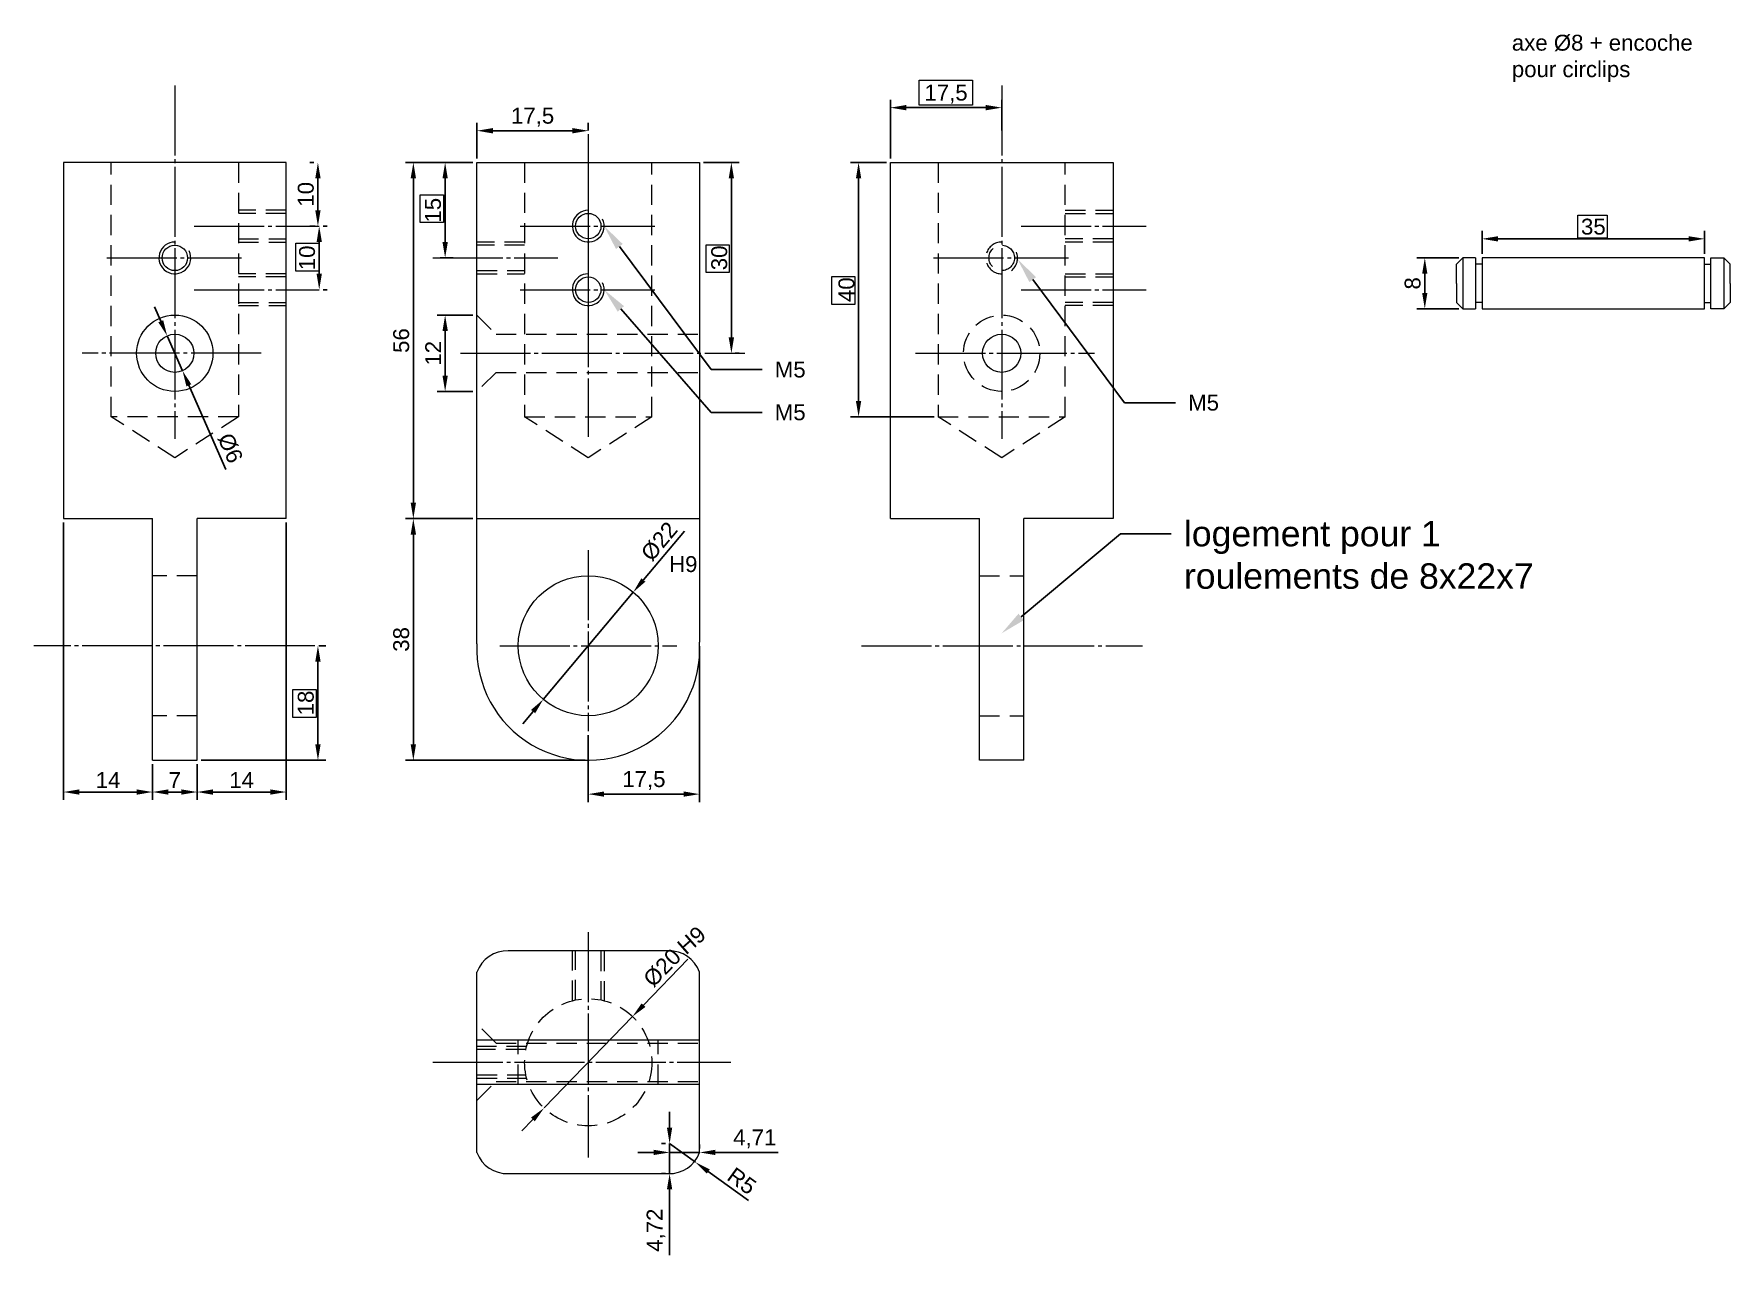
# Model space of a CAD drawing. Header units: millimetres. Extents: x 846 to 1187, y 1762 to 2289.
# Drawn here: x 850.1 to 1116.7, y 1762.3 to 1954.3 of the extents above; entities that cross this region are included whole.
import ezdxf
from ezdxf import colors
from ezdxf.entities.mleader import LeaderData, LeaderLine
from ezdxf.math import Vec2, Vec3

# ---------------------------------------------------------------- set-up
doc = ezdxf.new("R2010")
doc.units = ezdxf.units.MM
doc.linetypes.add('CACHE2', pattern=[4.7625, 3.175, -1.5875])
doc.linetypes.add('JIS_08_11', pattern=[12.8, 11, -0.6, 0.6, -0.6])
doc.layers.add('cotation', color=7, linetype='Continuous')
doc.styles.get("Standard").update_dxf_attribs({"font": 'arial.ttf'})
doc.dimstyles.new('ISO-25', dxfattribs={"dimtxt": 2.5, "dimasz": 2.5, "dimexe": 1.25, "dimexo": 0.625, "dimtad": 1, "dimtxsty": 'Standard', "dimcen": 2.5, "dimadec": 0, "dimazin": 0, "dimtfac": 1, "dimtmove": 0, "dimatfit": 3, "dimfxl": 1, "dimarcsym": 0})

# ---------------------------------------------------------------- blocks, each defined once
blk = doc.blocks.new('*D18')
at = {"layer": 'cotation', "color": 0, "lineweight": -2}
for p, q in [((919.1, 1934.09), (908.48, 1934.09)), ((909.73, 1931.59), (909.73, 1880.59)), ((919.1, 1878.09), (908.48, 1878.09))]:
    blk.add_line(p, q, dxfattribs=at)
at = {"layer": 'cotation', "color": 0}
for points in [[(910.15, 1931.59), (909.31, 1931.59), (909.73, 1934.09)], [(909.31, 1880.59), (910.15, 1880.59), (909.73, 1878.09)]]:
    blk.add_solid(points, dxfattribs=at)
at = {"layer": 'Defpoints', "color": 0}
for p in [(919.73, 1934.09), (909.73, 1878.09), (919.73, 1878.09)]:
    blk.add_point(p, dxfattribs=at)
at = {"layer": 'cotation', "color": 0, "lineweight": 0, "insert": (907.83, 1906.09), "char_height": 2.5, "attachment_point": 5, "rotation": 90}
blk.add_mtext('56', dxfattribs=at)
blk = doc.blocks.new('*D19')
at = {"layer": 'cotation', "color": 0, "lineweight": -2}
for p, q in [((914.1, 1878.09), (908.48, 1878.09)), ((909.73, 1875.59), (909.73, 1842.59)), ((936.75, 1840.09), (908.48, 1840.09))]:
    blk.add_line(p, q, dxfattribs=at)
at = {"layer": 'cotation', "color": 0}
for points in [[(910.15, 1875.59), (909.31, 1875.59), (909.73, 1878.09)], [(909.31, 1842.59), (910.15, 1842.59), (909.73, 1840.09)]]:
    blk.add_solid(points, dxfattribs=at)
at = {"layer": 'Defpoints', "color": 0}
for p in [(914.73, 1878.09), (909.73, 1840.09), (937.37, 1840.09)]:
    blk.add_point(p, dxfattribs=at)
at = {"layer": 'cotation', "color": 0, "lineweight": 0, "insert": (907.83, 1859.09), "char_height": 2.5, "attachment_point": 5, "rotation": 90}
blk.add_mtext('38', dxfattribs=at)
blk = doc.blocks.new('*D20')
at = {"layer": 'cotation', "color": 0, "lineweight": -2}
for p, q in [((894.89, 1858.09), (895.98, 1858.09)), ((894.73, 1842.59), (894.73, 1855.59)), ((876.35, 1840.09), (895.98, 1840.09))]:
    blk.add_line(p, q, dxfattribs=at)
at = {"layer": 'cotation', "color": 0}
for points in [[(895.15, 1855.59), (894.31, 1855.59), (894.73, 1858.09)], [(894.31, 1842.59), (895.15, 1842.59), (894.73, 1840.09)]]:
    blk.add_solid(points, dxfattribs=at)
at = {"layer": 'Defpoints', "color": 0}
for p in [(894.27, 1858.09), (894.73, 1858.09), (875.73, 1840.09)]:
    blk.add_point(p, dxfattribs=at)
at = {"layer": 'cotation', "color": 0, "lineweight": 0, "insert": (892.83, 1849.09), "char_height": 2.5, "attachment_point": 5, "rotation": 90}
blk.add_mtext('18', dxfattribs=at)
blk = doc.blocks.new('*D21')
at = {"layer": 'cotation', "color": 0, "lineweight": -2}
for p, q in [((955.35, 1934.09), (960.98, 1934.09)), ((959.73, 1931.59), (959.73, 1906.59)), ((960.35, 1904.09), (960.98, 1904.09))]:
    blk.add_line(p, q, dxfattribs=at)
at = {"layer": 'cotation', "color": 0}
for points in [[(960.15, 1931.59), (959.31, 1931.59), (959.73, 1934.09)], [(959.31, 1906.59), (960.15, 1906.59), (959.73, 1904.09)]]:
    blk.add_solid(points, dxfattribs=at)
at = {"layer": 'Defpoints', "color": 0}
for p in [(954.73, 1934.09), (959.73, 1904.09), (959.73, 1904.09)]:
    blk.add_point(p, dxfattribs=at)
at = {"layer": 'cotation', "color": 0, "lineweight": 0, "insert": (957.83, 1919.09), "char_height": 2.5, "attachment_point": 5, "rotation": 90}
blk.add_mtext('30', dxfattribs=at)
blk = doc.blocks.new('*D22')
at = {"layer": 'cotation', "color": 0, "lineweight": -2}
for p, q in [((952.34, 1876.12), (945.9, 1868.44)), ((930.16, 1849.66), (944.3, 1866.52)), ((928.56, 1847.74), (926.95, 1845.83))]:
    blk.add_line(p, q, dxfattribs=at)
at = {"layer": 'cotation', "color": 0}
for points in [[(945.58, 1868.71), (946.22, 1868.17), (944.3, 1866.52)], [(928.88, 1847.48), (928.24, 1848.01), (930.16, 1849.66)]]:
    blk.add_solid(points, dxfattribs=at)
at = {"layer": 'Defpoints', "color": 0}
for p in [(944.3, 1866.52), (930.16, 1849.66)]:
    blk.add_point(p, dxfattribs=at)
at = {"layer": 'cotation', "color": 0, "lineweight": 0, "insert": (948.41, 1874.5), "char_height": 2.5, "attachment_point": 5, "rotation": 50.0311}
blk.add_mtext('%%c22', dxfattribs=at)
blk = doc.blocks.new('*D23')
at = {"layer": 'cotation', "color": 0, "lineweight": -2}
for p, q in [((954.73, 1858.04), (954.73, 1833.51)), ((937.23, 1844.01), (937.23, 1833.51)), ((952.23, 1834.76), (939.73, 1834.76))]:
    blk.add_line(p, q, dxfattribs=at)
at = {"layer": 'cotation', "color": 0}
for points in [[(939.73, 1835.18), (939.73, 1834.35), (937.23, 1834.76)], [(952.23, 1834.35), (952.23, 1835.18), (954.73, 1834.76)]]:
    blk.add_solid(points, dxfattribs=at)
at = {"layer": 'Defpoints', "color": 0}
for p in [(954.73, 1858.66), (937.23, 1844.64), (937.23, 1834.76)]:
    blk.add_point(p, dxfattribs=at)
at = {"layer": 'cotation', "color": 0, "lineweight": 0, "insert": (945.98, 1836.89), "char_height": 2.5, "attachment_point": 5}
blk.add_mtext('17,5', dxfattribs=at)
blk = doc.blocks.new('*D24')
at = {"layer": 'cotation', "color": 0, "lineweight": -2}
for p, q in [((919.73, 1934.72), (919.73, 1940.34)), ((922.23, 1939.09), (934.73, 1939.09)), ((937.23, 1939.15), (937.23, 1940.34))]:
    blk.add_line(p, q, dxfattribs=at)
at = {"layer": 'cotation', "color": 0}
for points in [[(922.23, 1939.51), (922.23, 1938.67), (919.73, 1939.09)], [(934.73, 1938.67), (934.73, 1939.51), (937.23, 1939.09)]]:
    blk.add_solid(points, dxfattribs=at)
at = {"layer": 'Defpoints', "color": 0}
for p in [(937.23, 1939.09), (937.23, 1938.53), (919.73, 1934.09)]:
    blk.add_point(p, dxfattribs=at)
at = {"layer": 'cotation', "color": 0, "lineweight": 0, "insert": (928.48, 1941.22), "char_height": 2.5, "attachment_point": 5}
blk.add_mtext('17,5', dxfattribs=at)
blk = doc.blocks.new('*D25')
at = {"layer": 'cotation', "color": 0, "lineweight": -2}
for p, q in [((1077.75, 1919.71), (1077.75, 1923.34)), ((1112.75, 1919.71), (1112.75, 1923.34)), ((1080.25, 1922.09), (1110.25, 1922.09))]:
    blk.add_line(p, q, dxfattribs=at)
at = {"layer": 'cotation', "color": 0}
for points in [[(1080.25, 1922.5), (1080.25, 1921.67), (1077.75, 1922.09)], [(1110.25, 1921.67), (1110.25, 1922.5), (1112.75, 1922.09)]]:
    blk.add_solid(points, dxfattribs=at)
at = {"layer": 'Defpoints', "color": 0}
for p in [(1112.75, 1922.09), (1077.75, 1919.09), (1112.75, 1919.09)]:
    blk.add_point(p, dxfattribs=at)
at = {"layer": 'cotation', "color": 0, "lineweight": 0, "insert": (1095.25, 1923.99), "char_height": 2.5, "attachment_point": 5}
blk.add_mtext('35', dxfattribs=at)
blk = doc.blocks.new('*D2')
at = {"layer": 'cotation', "color": 0, "lineweight": -2}
for p, q in [((1074.12, 1919.09), (1067.5, 1919.09)), ((1068.75, 1916.59), (1068.75, 1913.59)), ((1074.12, 1911.09), (1067.5, 1911.09))]:
    blk.add_line(p, q, dxfattribs=at)
at = {"layer": 'cotation', "color": 0}
for points in [[(1069.16, 1916.59), (1068.33, 1916.59), (1068.75, 1919.09)], [(1068.33, 1913.59), (1069.16, 1913.59), (1068.75, 1911.09)]]:
    blk.add_solid(points, dxfattribs=at)
at = {"layer": 'Defpoints', "color": 0}
for p in [(1074.75, 1919.09), (1068.75, 1911.09), (1074.75, 1911.09)]:
    blk.add_point(p, dxfattribs=at)
at = {"layer": 'cotation', "color": 0, "lineweight": 0, "insert": (1066.84, 1915.09), "char_height": 2.5, "attachment_point": 5, "rotation": 90}
blk.add_mtext('8', dxfattribs=at)
blk = doc.blocks.new('*D28')
at = {"layer": 'cotation', "color": 0, "lineweight": -2}
for p, q in [((894.1, 1934.09), (893.48, 1934.09)), ((894.73, 1931.59), (894.73, 1926.59)), ((894.31, 1924.09), (893.48, 1924.09))]:
    blk.add_line(p, q, dxfattribs=at)
at = {"layer": 'cotation', "color": 0}
for points in [[(895.15, 1931.59), (894.31, 1931.59), (894.73, 1934.09)], [(894.31, 1926.59), (895.15, 1926.59), (894.73, 1924.09)]]:
    blk.add_solid(points, dxfattribs=at)
at = {"layer": 'Defpoints', "color": 0}
for p in [(894.73, 1934.09), (894.73, 1924.09), (894.93, 1924.09)]:
    blk.add_point(p, dxfattribs=at)
at = {"layer": 'cotation', "color": 0, "lineweight": 0, "insert": (892.83, 1929.09), "char_height": 2.5, "attachment_point": 5, "rotation": 90}
blk.add_mtext('10', dxfattribs=at)
blk = doc.blocks.new('*D29')
at = {"layer": 'cotation', "color": 0, "lineweight": -2}
for p, q in [((895.56, 1924.09), (896.18, 1924.09)), ((894.93, 1921.59), (894.93, 1916.59)), ((895.56, 1914.09), (896.18, 1914.09))]:
    blk.add_line(p, q, dxfattribs=at)
at = {"layer": 'cotation', "color": 0}
for points in [[(895.35, 1921.59), (894.52, 1921.59), (894.93, 1924.09)], [(894.52, 1916.59), (895.35, 1916.59), (894.93, 1914.09)]]:
    blk.add_solid(points, dxfattribs=at)
at = {"layer": 'Defpoints', "color": 0}
for p in [(894.93, 1924.09), (894.93, 1914.09), (894.93, 1914.09)]:
    blk.add_point(p, dxfattribs=at)
at = {"layer": 'cotation', "color": 0, "lineweight": 0, "insert": (893.03, 1919.09), "char_height": 2.5, "attachment_point": 5, "rotation": 90}
blk.add_mtext('10', dxfattribs=at)
blk = doc.blocks.new('*D30')
at = {"layer": 'cotation', "color": 0, "lineweight": -2}
for p, q in [((984.73, 1934.72), (984.73, 1943.97)), ((987.23, 1942.72), (999.73, 1942.72)), ((1002.23, 1939.15), (1002.23, 1943.97))]:
    blk.add_line(p, q, dxfattribs=at)
at = {"layer": 'cotation', "color": 0}
for points in [[(987.23, 1943.14), (987.23, 1942.3), (984.73, 1942.72)], [(999.73, 1942.3), (999.73, 1943.14), (1002.23, 1942.72)]]:
    blk.add_solid(points, dxfattribs=at)
at = {"layer": 'Defpoints', "color": 0}
for p in [(1002.23, 1942.72), (1002.23, 1938.53), (984.73, 1934.09)]:
    blk.add_point(p, dxfattribs=at)
at = {"layer": 'cotation', "color": 0, "lineweight": 0, "insert": (993.48, 1944.85), "char_height": 2.5, "attachment_point": 5}
blk.add_mtext('17,5', dxfattribs=at)
blk = doc.blocks.new('*D31')
at = {"layer": 'cotation', "color": 0, "lineweight": -2}
for p, q in [((854.73, 1877.47), (854.73, 1833.84)), ((868.73, 1839.47), (868.73, 1833.84)), ((857.23, 1835.09), (866.23, 1835.09))]:
    blk.add_line(p, q, dxfattribs=at)
at = {"layer": 'cotation', "color": 0}
for points in [[(857.23, 1835.51), (857.23, 1834.67), (854.73, 1835.09)], [(866.23, 1834.67), (866.23, 1835.51), (868.73, 1835.09)]]:
    blk.add_solid(points, dxfattribs=at)
at = {"layer": 'Defpoints', "color": 0}
for p in [(854.73, 1878.09), (868.73, 1840.09), (868.73, 1835.09)]:
    blk.add_point(p, dxfattribs=at)
at = {"layer": 'cotation', "color": 0, "lineweight": 0, "insert": (861.73, 1836.97), "char_height": 2.5, "attachment_point": 5}
blk.add_mtext('14', dxfattribs=at)
blk = doc.blocks.new('*D32')
at = {"layer": 'cotation', "color": 0, "lineweight": -2}
for p, q in [((984.1, 1934.09), (978.48, 1934.09)), ((979.73, 1931.59), (979.73, 1896.59)), ((991.6, 1894.09), (978.48, 1894.09))]:
    blk.add_line(p, q, dxfattribs=at)
at = {"layer": 'cotation', "color": 0}
for points in [[(980.15, 1931.59), (979.31, 1931.59), (979.73, 1934.09)], [(979.31, 1896.59), (980.15, 1896.59), (979.73, 1894.09)]]:
    blk.add_solid(points, dxfattribs=at)
at = {"layer": 'Defpoints', "color": 0}
for p in [(984.73, 1934.09), (979.73, 1894.09), (992.23, 1894.09)]:
    blk.add_point(p, dxfattribs=at)
at = {"layer": 'cotation', "color": 0, "lineweight": 0, "insert": (977.83, 1914.09), "char_height": 2.5, "attachment_point": 5, "rotation": 90}
blk.add_mtext('40', dxfattribs=at)
blk = doc.blocks.new('*D33')
at = {"layer": 'cotation', "color": 0, "lineweight": -2}
for p, q in [((889.73, 1877.47), (889.73, 1833.84)), ((875.73, 1839.47), (875.73, 1833.84)), ((878.23, 1835.09), (887.23, 1835.09))]:
    blk.add_line(p, q, dxfattribs=at)
at = {"layer": 'cotation', "color": 0}
for points in [[(878.23, 1835.51), (878.23, 1834.67), (875.73, 1835.09)], [(887.23, 1834.67), (887.23, 1835.51), (889.73, 1835.09)]]:
    blk.add_solid(points, dxfattribs=at)
at = {"layer": 'Defpoints', "color": 0}
for p in [(889.73, 1878.09), (875.73, 1840.09), (889.73, 1835.09)]:
    blk.add_point(p, dxfattribs=at)
at = {"layer": 'cotation', "color": 0, "lineweight": 0, "insert": (882.73, 1836.97), "char_height": 2.5, "attachment_point": 5}
blk.add_mtext('14', dxfattribs=at)
blk = doc.blocks.new('*D34')
at = {"layer": 'cotation', "color": 0, "lineweight": -2}
for p, q in [((868.73, 1838.84), (868.73, 1833.84)), ((875.73, 1839.47), (875.73, 1833.84)), ((871.23, 1835.09), (873.23, 1835.09))]:
    blk.add_line(p, q, dxfattribs=at)
at = {"layer": 'cotation', "color": 0}
for points in [[(871.23, 1835.51), (871.23, 1834.67), (868.73, 1835.09)], [(873.23, 1834.67), (873.23, 1835.51), (875.73, 1835.09)]]:
    blk.add_solid(points, dxfattribs=at)
at = {"layer": 'Defpoints', "color": 0}
for p in [(875.73, 1840.09), (868.73, 1839.47), (875.73, 1835.09)]:
    blk.add_point(p, dxfattribs=at)
at = {"layer": 'cotation', "color": 0, "lineweight": 0, "insert": (872.23, 1836.97), "char_height": 2.5, "attachment_point": 5}
blk.add_mtext('7', dxfattribs=at)
blk = doc.blocks.new('*D42')
at = {"layer": 'cotation', "color": 0, "lineweight": -2}
for p, q in [((952.9, 1808.79), (945.92, 1801.57)), ((930.28, 1785.4), (944.18, 1799.78)), ((928.54, 1783.61), (926.8, 1781.81))]:
    blk.add_line(p, q, dxfattribs=at)
at = {"layer": 'cotation', "color": 0}
for points in [[(945.62, 1801.86), (946.22, 1801.29), (944.18, 1799.78)], [(928.84, 1783.32), (928.24, 1783.9), (930.28, 1785.4)]]:
    blk.add_solid(points, dxfattribs=at)
at = {"layer": 'Defpoints', "color": 0}
for p in [(944.18, 1799.78), (930.28, 1785.4)]:
    blk.add_point(p, dxfattribs=at)
at = {"layer": 'cotation', "color": 0, "lineweight": 0, "insert": (948.87, 1807.45), "char_height": 2.5, "attachment_point": 5, "rotation": 45.9467}
blk.add_mtext('%%c20', dxfattribs=at)
blk = doc.blocks.new('*D43')
at = {"layer": 'cotation', "color": 0, "lineweight": -2}
for p, q in [((919.1, 1910.09), (913.48, 1910.09)), ((914.73, 1907.59), (914.73, 1900.59)), ((919.1, 1898.09), (913.48, 1898.09))]:
    blk.add_line(p, q, dxfattribs=at)
at = {"layer": 'cotation', "color": 0}
for points in [[(915.15, 1907.59), (914.31, 1907.59), (914.73, 1910.09)], [(914.31, 1900.59), (915.15, 1900.59), (914.73, 1898.09)]]:
    blk.add_solid(points, dxfattribs=at)
at = {"layer": 'Defpoints', "color": 0}
for p in [(919.73, 1910.09), (914.73, 1898.09), (919.73, 1898.09)]:
    blk.add_point(p, dxfattribs=at)
at = {"layer": 'cotation', "color": 0, "lineweight": 0, "insert": (912.85, 1904.09), "char_height": 2.5, "attachment_point": 5, "rotation": 90}
blk.add_mtext('12', dxfattribs=at)
blk = doc.blocks.new('*D44')
at = {"color": 0, "lineweight": -2}
for p, q in [((870.02, 1909.13), (869.01, 1911.42)), ((871.02, 1906.84), (873.44, 1901.34)), ((880.26, 1885.81), (874.44, 1899.06))]:
    blk.add_line(p, q, dxfattribs=at)
at = {"color": 0}
for points in [[(869.64, 1908.96), (870.4, 1909.29), (871.02, 1906.84)], [(874.82, 1899.22), (874.06, 1898.89), (873.44, 1901.34)]]:
    blk.add_solid(points, dxfattribs=at)
at = {"layer": 'Defpoints', "color": 0}
for p in [(871.02, 1906.84), (873.44, 1901.34)]:
    blk.add_point(p, dxfattribs=at)
at = {"color": 0, "lineweight": 0, "insert": (880.94, 1889.17), "char_height": 2.5, "attachment_point": 5, "rotation": 293.7171}
blk.add_mtext('%%c6', dxfattribs=at)
blk = doc.blocks.new('*D45')
at = {"layer": 'cotation', "color": 0, "lineweight": -2}
for p, q in [((913.97, 1934.09), (915.98, 1934.09)), ((914.73, 1931.59), (914.73, 1921.59)), ((913.97, 1919.09), (915.98, 1919.09))]:
    blk.add_line(p, q, dxfattribs=at)
at = {"layer": 'cotation', "color": 0}
for points in [[(915.15, 1931.59), (914.31, 1931.59), (914.73, 1934.09)], [(914.31, 1921.59), (915.15, 1921.59), (914.73, 1919.09)]]:
    blk.add_solid(points, dxfattribs=at)
at = {"layer": 'Defpoints', "color": 0}
for p in [(913.34, 1934.09), (913.34, 1919.09), (914.73, 1919.09)]:
    blk.add_point(p, dxfattribs=at)
at = {"layer": 'cotation', "color": 0, "lineweight": 0, "insert": (912.83, 1926.59), "char_height": 2.5, "attachment_point": 5, "rotation": 90}
blk.add_mtext('15', dxfattribs=at)
blk = doc.blocks.new('*D57')
at = {"layer": 'cotation', "color": 0, "lineweight": -2}
for p, q in [((950.02, 1779.8), (954.07, 1776.87)), ((962.41, 1770.83), (956.09, 1775.41))]:
    blk.add_line(p, q, dxfattribs=at)
at = {"layer": 'cotation', "color": 0}
blk.add_solid([(956.34, 1775.74), (955.85, 1775.07), (954.07, 1776.87)], dxfattribs=at)
at = {"layer": 'Defpoints', "color": 0}
for p in [(950.02, 1779.8), (954.07, 1776.87)]:
    blk.add_point(p, dxfattribs=at)
at = {"layer": 'cotation', "color": 0, "lineweight": 0, "insert": (961.38, 1773.92), "char_height": 2.5, "attachment_point": 5, "rotation": 324.1006}
blk.add_mtext('R5', dxfattribs=at)
blk = doc.blocks.new('*D58')
at = {"color": 0, "lineweight": -2}
for p, q in [((950.02, 1782.3), (950.02, 1784.8)), ((949.39, 1779.8), (948.77, 1779.8)), ((950.02, 1779.8), (950.02, 1775.09)), ((949.39, 1775.09), (948.77, 1775.09)), ((950.02, 1772.59), (950.02, 1762.27))]:
    blk.add_line(p, q, dxfattribs=at)
at = {"color": 0}
for points in [[(949.6, 1782.3), (950.43, 1782.3), (950.02, 1779.8)], [(950.43, 1772.59), (949.6, 1772.59), (950.02, 1775.09)]]:
    blk.add_solid(points, dxfattribs=at)
at = {"layer": 'Defpoints', "color": 0}
for p in [(950.02, 1779.8), (950.02, 1775.09), (950.02, 1775.09)]:
    blk.add_point(p, dxfattribs=at)
at = {"color": 0, "lineweight": 0, "insert": (947.89, 1766.18), "char_height": 2.5, "attachment_point": 5, "rotation": 90}
blk.add_mtext('4,72', dxfattribs=at)
blk = doc.blocks.new('*D59')
at = {"color": 0, "lineweight": -2}
for p, q in [((950.02, 1779.04), (950.02, 1779.66)), ((954.73, 1779.04), (954.73, 1779.66)), ((947.52, 1778.41), (945.02, 1778.41)), ((954.73, 1778.41), (950.02, 1778.41)), ((957.23, 1778.41), (967.09, 1778.41))]:
    blk.add_line(p, q, dxfattribs=at)
at = {"color": 0}
for points in [[(947.52, 1778), (947.52, 1778.83), (950.02, 1778.41)], [(957.23, 1778.83), (957.23, 1778), (954.73, 1778.41)]]:
    blk.add_solid(points, dxfattribs=at)
at = {"layer": 'Defpoints', "color": 0}
for p in [(950.02, 1778.41), (950.02, 1778.41), (954.73, 1778.41)]:
    blk.add_point(p, dxfattribs=at)
at = {"color": 0, "lineweight": 0, "insert": (963.41, 1780.54), "char_height": 2.5, "attachment_point": 5}
blk.add_mtext('4,71', dxfattribs=at)

msp = doc.modelspace()

# ---------------------------------------------------------------- linework, layer by layer
at = {"color": 3, "linetype": 'JIS_08_11', "lineweight": 0}
for p, q in [((872.23, 1946.197), (872.23, 1890.619)), ((1002.23, 1946.197), (1002.23, 1890.619)), ((937.23, 1938.529), (937.23, 1890.934)), ((937.23, 1930.567), (937.23, 1906.944)), ((875.293, 1924.091), (894.933, 1924.091)), ((926.524, 1924.091), (947.711, 1924.091)), ((1005.293, 1924.091), (1024.933, 1924.091)), ((861.524, 1919.091), (882.711, 1919.091)), ((912.793, 1919.091), (932.433, 1919.091)), ((991.524, 1919.091), (1012.711, 1919.091)), ((875.293, 1914.091), (894.933, 1914.091)), ((926.524, 1914.091), (947.711, 1914.091)), ((1005.293, 1914.091), (1024.933, 1914.091)), ((885.779, 1904.091), (857.658, 1904.091)), ((917.14, 1904.091), (961.852, 1904.091)), ((988.681, 1904.091), (1016.802, 1904.091)), ((937.23, 1873.122), (937.23, 1844.637)), ((894.267, 1858.091), (850.078, 1858.091)), ((923.31, 1858.091), (951.15, 1858.091)), ((980.193, 1858.091), (1024.382, 1858.091)), ((937.23, 1813.042), (937.23, 1777.591)), ((912.819, 1792.591), (959.668, 1792.591))]:
    msp.add_line(p, q, dxfattribs=at)
at = {"color": 3, "lineweight": 0}
for p, q in [((889.73, 1934.091), (854.73, 1934.091)), ((854.73, 1934.091), (854.73, 1878.091)), ((889.73, 1878.091), (889.73, 1934.091)), ((919.73, 1879.091), (919.73, 1934.091)), ((919.73, 1934.091), (954.73, 1934.091)), ((954.73, 1934.091), (954.73, 1858.662)), ((984.73, 1934.091), (1019.73, 1934.091)), ((984.73, 1878.091), (984.73, 1934.091)), ((1019.73, 1934.091), (1019.73, 1878.091)), ((854.73, 1878.091), (868.73, 1878.091)), ((868.73, 1840.091), (868.73, 1878.091)), ((875.73, 1840.091), (875.73, 1878.091)), ((889.73, 1878.091), (875.73, 1878.091)), ((919.73, 1858.393), (919.73, 1879.091)), ((919.73, 1878.091), (954.73, 1878.091)), ((984.73, 1878.091), (998.73, 1878.091)), ((998.73, 1840.091), (998.73, 1878.091)), ((1019.73, 1878.091), (1005.73, 1878.091)), ((1005.73, 1840.091), (1005.73, 1878.091)), ((868.73, 1840.091), (875.73, 1840.091)), ((1005.73, 1840.091), (998.73, 1840.091)), ((949.829, 1810.091), (924.637, 1810.091)), ((919.733, 1778.414), (919.733, 1806.769)), ((954.73, 1778.423), (954.73, 1806.759)), ((924.637, 1775.091), (950.208, 1775.091))]:
    msp.add_line(p, q, dxfattribs=at)
at = {"color": 5, "linetype": 'CACHE2', "lineweight": 0}
for p, q in [((862.23, 1894.091), (862.23, 1934.091)), ((882.23, 1934.091), (882.23, 1894.091)), ((927.23, 1934.091), (927.23, 1894.091)), ((947.23, 1894.091), (947.23, 1934.091)), ((992.23, 1934.091), (992.23, 1894.091)), ((1012.23, 1894.091), (1012.23, 1934.091)), ((882.23, 1894.091), (862.23, 1894.091)), ((927.23, 1894.091), (947.23, 1894.091)), ((992.23, 1894.091), (1012.23, 1894.091))]:
    msp.add_line(p, q, dxfattribs=at)
at = {"color": 23, "linetype": 'CACHE2', "lineweight": 0}
for p, q in [((889.73, 1926.591), (882.23, 1926.591)), ((889.73, 1926.091), (882.23, 1926.091)), ((1012.23, 1926.591), (1019.73, 1926.591)), ((1012.23, 1926.091), (1019.73, 1926.091)), ((882.23, 1922.091), (889.73, 1922.091)), ((882.23, 1921.591), (889.73, 1921.591)), ((1019.73, 1922.091), (1012.23, 1922.091)), ((1019.73, 1921.591), (1012.23, 1921.591)), ((889.73, 1916.591), (882.23, 1916.591)), ((889.73, 1916.091), (882.23, 1916.091)), ((1012.23, 1916.591), (1019.73, 1916.591)), ((1012.23, 1916.091), (1019.73, 1916.091)), ((882.23, 1912.091), (889.73, 1912.091)), ((1019.73, 1912.091), (1012.23, 1912.091)), ((882.23, 1911.591), (889.73, 1911.591)), ((1019.73, 1911.591), (1012.23, 1911.591)), ((934.73, 1802.274), (934.73, 1810.091)), ((935.23, 1802.389), (935.23, 1810.091)), ((939.23, 1810.091), (939.23, 1802.389)), ((939.73, 1810.091), (939.73, 1802.274))]:
    msp.add_line(p, q, dxfattribs=at)
at = {"color": 4, "linetype": 'CACHE2', "lineweight": 0}
for p, q in [((927.23, 1921.591), (919.73, 1921.591)), ((927.23, 1921.091), (919.73, 1921.091)), ((919.73, 1917.091), (927.23, 1917.091)), ((919.73, 1916.591), (927.23, 1916.591)), ((927.548, 1795.091), (919.73, 1795.091)), ((927.432, 1794.591), (919.73, 1794.591)), ((919.73, 1790.591), (927.432, 1790.591)), ((919.73, 1790.091), (927.548, 1790.091))]:
    msp.add_line(p, q, dxfattribs=at)
at = {"color": 97, "lineweight": 0}
for p, q in [((1073.746, 1918.088), (1074.746, 1919.088)), ((1073.746, 1915.088), (1073.746, 1918.088)), ((1076.746, 1919.088), (1074.746, 1919.088)), ((1074.746, 1919.088), (1074.746, 1911.088)), ((1076.746, 1919.088), (1076.746, 1911.088)), ((1077.746, 1918.088), (1076.746, 1918.088)), ((1077.746, 1919.088), (1077.746, 1911.088)), ((1112.746, 1919.088), (1077.746, 1919.088)), ((1112.746, 1911.088), (1112.746, 1919.088)), ((1112.746, 1918.088), (1113.746, 1918.088)), ((1113.746, 1911.088), (1113.746, 1919.088)), ((1113.746, 1919.088), (1115.746, 1919.088)), ((1115.746, 1919.088), (1115.746, 1911.088)), ((1116.746, 1918.088), (1115.746, 1919.088)), ((1116.746, 1915.088), (1116.746, 1918.088)), ((1073.746, 1915.088), (1073.746, 1912.088)), ((1116.746, 1915.088), (1116.746, 1912.088)), ((1073.746, 1912.088), (1074.746, 1911.088)), ((1077.746, 1912.088), (1076.746, 1912.088)), ((1112.746, 1912.088), (1113.746, 1912.088)), ((1116.746, 1912.088), (1115.746, 1911.088)), ((1074.746, 1911.088), (1076.746, 1911.088)), ((1077.746, 1911.088), (1112.746, 1911.088)), ((1115.746, 1911.088), (1113.746, 1911.088))]:
    msp.add_line(p, q, dxfattribs=at)
at = {"color": 6, "linetype": 'CACHE2', "lineweight": 0}
for p, q in [((922.73, 1907.091), (954.73, 1907.091)), ((922.73, 1901.091), (954.73, 1901.091)), ((922.73, 1795.591), (954.73, 1795.591)), ((922.73, 1789.591), (954.73, 1789.591))]:
    msp.add_line(p, q, dxfattribs=at)
at = {"color": 30, "linetype": 'CACHE2', "lineweight": 0}
for p, q in [((875.73, 1869.091), (868.73, 1869.091)), ((998.73, 1869.091), (1005.73, 1869.091)), ((875.73, 1847.091), (868.73, 1847.091)), ((998.73, 1847.091), (1005.73, 1847.091)), ((926.23, 1789.091), (926.23, 1796.091)), ((948.23, 1789.091), (948.23, 1796.091))]:
    msp.add_line(p, q, dxfattribs=at)
at = {"lineweight": 0}
for points in [[(989.236, 1947.035), (997.638, 1947.035), (997.638, 1943.127), (989.236, 1943.127)], [(910.81, 1929.027), (914.446, 1929.027), (914.446, 1924.632), (910.81, 1924.632)], [(1092.797, 1925.834), (1097.43, 1925.834), (1097.43, 1922.214), (1092.797, 1922.214)], [(891.247, 1921.382), (894.884, 1921.382), (894.884, 1916.988), (891.247, 1916.988)], [(955.767, 1921.166), (959.403, 1921.166), (959.403, 1916.772), (955.767, 1916.772)], [(975.518, 1916.144), (979.155, 1916.144), (979.155, 1911.75), (975.518, 1911.75)], [(890.796, 1851.211), (894.433, 1851.211), (894.433, 1846.816), (890.796, 1846.816)]]:
    msp.add_lwpolyline(points, close=True, dxfattribs=at)
at = {"color": 6, "linetype": 'CACHE2', "lineweight": 0}
for points in [[(919.73, 1910.091), (922.73, 1907.091)], [(922.73, 1901.091), (919.73, 1898.091)], [(922.73, 1795.591), (919.73, 1798.591)], [(919.73, 1786.591), (922.73, 1789.591)]]:
    msp.add_lwpolyline(points, dxfattribs=at)
at = {"color": 5, "linetype": 'CACHE2', "lineweight": 0}
for points in [[(882.23, 1894.091), (872.23, 1887.665), (862.23, 1894.091)], [(947.23, 1894.091), (937.23, 1887.665), (927.23, 1894.091)], [(1012.23, 1894.091), (1002.23, 1887.665), (992.23, 1894.091)]]:
    msp.add_lwpolyline(points, dxfattribs=at)
at = {"color": 3, "lineweight": 0}
for points in [[(954.73, 1796.091), (919.73, 1796.091)], [(954.73, 1789.091), (919.73, 1789.091)]]:
    msp.add_lwpolyline(points, dxfattribs=at)
at = {"color": 23, "lineweight": 0}
for centre in [(937.23, 1924.091), (937.23, 1914.091)]:
    msp.add_circle(centre, 2, dxfattribs=at)
at = {"color": 4, "lineweight": 0}
msp.add_circle((872.23, 1919.091), 2, dxfattribs=at)
at = {"color": 4, "linetype": 'CACHE2', "lineweight": 0}
msp.add_circle((1002.23, 1919.091), 2, dxfattribs=at)
at = {"color": 6, "lineweight": 0}
for centre, radius in [((872.23, 1904.091), 6), ((872.23, 1904.091), 3), ((1002.23, 1904.091), 3)]:
    msp.add_circle(centre, radius, dxfattribs=at)
at = {"color": 6, "linetype": 'CACHE2', "lineweight": 0}
msp.add_circle((1002.23, 1904.091), 6, dxfattribs=at)
at = {"color": 30, "lineweight": 0}
msp.add_circle((937.23, 1858.091), 11, dxfattribs=at)
at = {"color": 5, "linetype": 'CACHE2', "lineweight": 0}
msp.add_circle((937.23, 1792.591), 10, dxfattribs=at)
at = {"color": 23, "lineweight": 0}
for centre in [(937.23, 1924.091), (937.23, 1914.091)]:
    msp.add_arc(centre, 2.5, 90, 26.01095, dxfattribs=at)
at = {"color": 4, "lineweight": 0}
msp.add_arc((872.23, 1919.091), 2.5, 90, 26.01095, dxfattribs=at)
at = {"color": 4, "linetype": 'CACHE2', "lineweight": 0}
msp.add_arc((1002.23, 1919.091), 2.5, 90, 26.01095, dxfattribs=at)
at = {"color": 3, "lineweight": 0}
for centre, radius, start, end in [((937.237, 1857.615), 17.524, 177.45577, 3.42423), ((924.445, 1805.095), 5, 87.70011, 160.4468), ((950.015, 1805.095), 5, 19.5532, 92.29989), ((924.445, 1780.087), 5, 199.5532, 272.29989), ((950.015, 1780.087), 5, 267.70011, 340.4468)]:
    msp.add_arc(centre, radius, start, end, dxfattribs=at)

# ---------------------------------------------------------------- texts
at = {"color": 97, "lineweight": 0, "insert": (1082.437, 1954.183), "char_height": 2.5, "width": 31.56782, "attachment_point": 1}
msp.add_mtext('axe %%C8 + encoche pour circlips', dxfattribs=at)
at = {"lineweight": 0, "insert": (949.933, 1872.186), "char_height": 2.5, "width": 28.2977, "attachment_point": 1}
msp.add_mtext('H9', dxfattribs=at)
at = {"lineweight": 0, "insert": (950.955, 1811.251), "char_height": 2.5, "width": 28.2977, "attachment_point": 1, "rotation": 41.34069}
msp.add_mtext('H9', dxfattribs=at)

# ---------------------------------------------------------------- dimensions: what is measured, and where the dimension line sits
at = {"lineweight": 0}
dim = msp.add_diameter_dim_2p(p1=(871.023, 1906.838), p2=(873.437, 1901.344), dimstyle='ISO-25', dxfattribs=at)
dim.commit()
dim.dimension.update_dxf_attribs({"geometry": '*D44', "text_midpoint": (879.132, 1888.38), "dimtype": 163})
dim = msp.add_aligned_dim(p1=(950.018, 1779.803), p2=(950.018, 1775.087), distance=0, dimstyle='ISO-25', dxfattribs=at)
dim.commit()
dim.dimension.update_dxf_attribs({"geometry": '*D58', "text_midpoint": (947.891, 1766.178)})
dim = msp.add_linear_dim(base=(950.018, 1778.414), p1=(954.73, 1778.414), p2=(950.018, 1778.414), angle=180, dimstyle='ISO-25', dxfattribs=at)
dim.commit()
dim.dimension.update_dxf_attribs({"geometry": '*D59', "text_midpoint": (963.411, 1778.414), "dimtype": 161})
at = {"layer": 'cotation', "color": 7, "lineweight": 0}
for base, p1, p2, picture, middle in [((1002.23, 1942.719), (984.73, 1934.091), (1002.23, 1938.529), '*D30', (993.48, 1944.846)), ((937.23, 1939.091), (919.73, 1934.091), (937.23, 1938.529), '*D24', (928.48, 1941.218)), ((1112.746, 1922.088), (1077.746, 1919.088), (1112.746, 1919.088), '*D25', (1095.246, 1923.99)), ((868.73, 1835.091), (854.73, 1878.091), (868.73, 1840.091), '*D31', (861.73, 1836.971)), ((889.73, 1835.091), (875.73, 1840.091), (889.73, 1878.091), '*D33', (882.73, 1836.971)), ((937.23, 1834.763), (954.73, 1858.662), (937.23, 1844.637), '*D23', (945.98, 1836.891)), ((875.73, 1835.091), (868.73, 1839.466), (875.73, 1840.091), '*D34', (872.23, 1836.966))]:
    dim = msp.add_linear_dim(base=base, p1=p1, p2=p2, dimstyle='ISO-25', dxfattribs=at)
    dim.commit()
    dim.dimension.update_dxf_attribs({"geometry": picture, "text_midpoint": middle})
for base, p1, p2, picture, middle in [((894.73, 1924.091), (894.73, 1934.091), (894.933, 1924.091), '*D28', (892.829, 1929.091)), ((909.73, 1878.091), (919.73, 1934.091), (919.73, 1878.091), '*D18', (907.829, 1906.091)), ((959.73, 1904.091), (954.73, 1934.091), (959.73, 1904.091), '*D21', (957.828, 1919.091)), ((979.73, 1894.091), (984.73, 1934.091), (992.23, 1894.091), '*D32', (977.829, 1914.091)), ((1068.746, 1911.088), (1074.746, 1919.088), (1074.746, 1911.088), '*D2', (1066.845, 1915.088)), ((894.73, 1858.091), (875.73, 1840.091), (894.267, 1858.091), '*D20', (892.829, 1849.091))]:
    dim = msp.add_linear_dim(base=base, p1=p1, p2=p2, angle=90, dimstyle='ISO-25', dxfattribs=at)
    dim.commit()
    dim.dimension.update_dxf_attribs({"geometry": picture, "text_midpoint": middle})
for p1, p2, distance, picture, middle in [((913.343, 1934.091), (913.343, 1919.091), 1.387, '*D45', (912.829, 1926.591)), ((919.73, 1910.091), (919.73, 1898.091), -5, '*D43', (912.85, 1904.091))]:
    dim = msp.add_aligned_dim(p1=p1, p2=p2, distance=distance, dimstyle='ISO-25', dxfattribs=at)
    dim.commit()
    dim.dimension.update_dxf_attribs({"geometry": picture, "text_midpoint": middle})
for base, p1, p2, picture, middle in [((894.933, 1914.091), (894.933, 1924.091), (894.933, 1914.091), '*D29', (893.031, 1919.091)), ((909.73, 1840.091), (914.73, 1878.091), (937.372, 1840.091), '*D19', (907.828, 1859.091))]:
    dim = msp.add_linear_dim(base=base, p1=p1, p2=p2, angle=90, dimstyle='ISO-25', override={"dimtmove": 1}, dxfattribs=at)
    dim.commit()
    dim.dimension.update_dxf_attribs({"geometry": picture, "text_midpoint": middle})
dim = msp.add_diameter_dim_2p(p1=(930.164, 1849.661), p2=(944.296, 1866.521), dimstyle='ISO-25', dxfattribs=at)
dim.commit()
dim.dimension.update_dxf_attribs({"geometry": '*D22', "text_midpoint": (948.414, 1874.504)})
dim = msp.add_diameter_dim_2p(p1=(930.277, 1785.404), p2=(944.183, 1799.778), dimstyle='ISO-25', dxfattribs=at)
dim.commit()
dim.dimension.update_dxf_attribs({"geometry": '*D42', "text_midpoint": (944.183, 1799.778), "dimtype": 163})
dim = msp.add_radius_dim(center=(950.018, 1779.803), mpoint=(954.069, 1776.871), dimstyle='ISO-25', dxfattribs=at)
dim.commit()
dim.dimension.update_dxf_attribs({"geometry": '*D57', "text_midpoint": (958.161, 1773.908), "dimtype": 164})

# ---------------------------------------------------------------- leaders
ml = msp.add_multileader_mtext('Standard', dxfattribs=at)
ml.set_content('M5', color=7)
ml.set_leader_properties()
ml.build(insert=Vec2(0, 0))
ml.multileader.update_dxf_attribs({"text_top_attachment_type": 0, "text_bottom_attachment_type": 0})
ctx = ml.context
ctx.base_point, ctx.char_height, ctx.plane_origin = Vec3(964.559, 1901.514), 2.5, Vec3(937.303, 1929.075)
notes = []
notes.append((ctx, [(1, (1, 1, 0), (956.559, 1901.514), (1, 0), 8, [(0, [(939.73, 1924.091)], 256, [])])]))
ctx.mtext.insert, ctx.mtext.flow_direction = Vec3(966.559, 1902.786), 5
ml = msp.add_multileader_mtext('Standard', dxfattribs=at)
ml.set_content('M5', color=7)
ml.set_leader_properties()
ml.build(insert=Vec2(0, 0))
ml.multileader.update_dxf_attribs({"text_top_attachment_type": 0, "text_bottom_attachment_type": 0})
ctx = ml.context
ctx.base_point, ctx.char_height, ctx.plane_origin = Vec3(1029.55, 1896.307), 2.5, Vec3(1002.294, 1923.867)
notes.append((ctx, [(1, (1, 1, 0), (1021.55, 1896.307), (1, 0), 8, [(0, [(1004.721, 1918.883)], 256, [])])]))
ctx.mtext.insert, ctx.mtext.flow_direction = Vec3(1031.55, 1897.578), 5
ml = msp.add_multileader_mtext('Standard', dxfattribs=at)
ml.set_content('M5', color=7)
ml.set_leader_properties()
ml.build(insert=Vec2(0, 0))
ml.multileader.update_dxf_attribs({"text_top_attachment_type": 0, "text_bottom_attachment_type": 0})
ctx = ml.context
ctx.base_point, ctx.char_height, ctx.plane_origin = Vec3(964.559, 1894.786), 2.5, Vec3(937.303, 1919.075)
notes.append((ctx, [(1, (1, 1, 0), (956.559, 1894.786), (1, 0), 8, [(0, [(939.73, 1914.091)], 256, [])])]))
ctx.mtext.insert, ctx.mtext.flow_direction = Vec3(966.559, 1896.057), 5
ml = msp.add_multileader_mtext('Standard', dxfattribs=at)
ml.set_content('logement pour 1\\Proulements de 8x22x7', color=7)
ml.set_leader_properties()
ml.build(insert=Vec2(0, 0))
ml.multileader.update_dxf_attribs({"text_top_attachment_type": 0, "text_bottom_attachment_type": 0})
ctx = ml.context
ctx.base_point, ctx.plane_origin = Vec3(1028.886, 1875.693), Vec3(1005.382, 1860.059)
notes.append((ctx, [(0, (1, 1, 0), (1020.886, 1875.693), (1, 0), 8, [(0, [(1002.23, 1860.059)], 256, [])])]))
ctx.mtext.insert, ctx.mtext.defined_height, ctx.mtext.flow_direction = Vec3(1030.886, 1877.727), 8, 5
for ctx, leaders in notes:
    for number, flags, end, landing, length, lines in leaders:
        leader = LeaderData()
        leader.index, (leader.has_last_leader_line, leader.has_dogleg_vector, leader.attachment_direction) = number, flags
        leader.last_leader_point, leader.dogleg_vector, leader.dogleg_length = Vec3(end), Vec3(landing), length
        for number, points, colour, breaks in lines:
            line = LeaderLine()
            line.index, line.vertices, line.color, line.breaks = number, Vec3.list(points), colors.encode_raw_color(colour), breaks
            leader.lines.append(line)
        ctx.leaders.append(leader)

doc.saveas('drawing.dxf')
